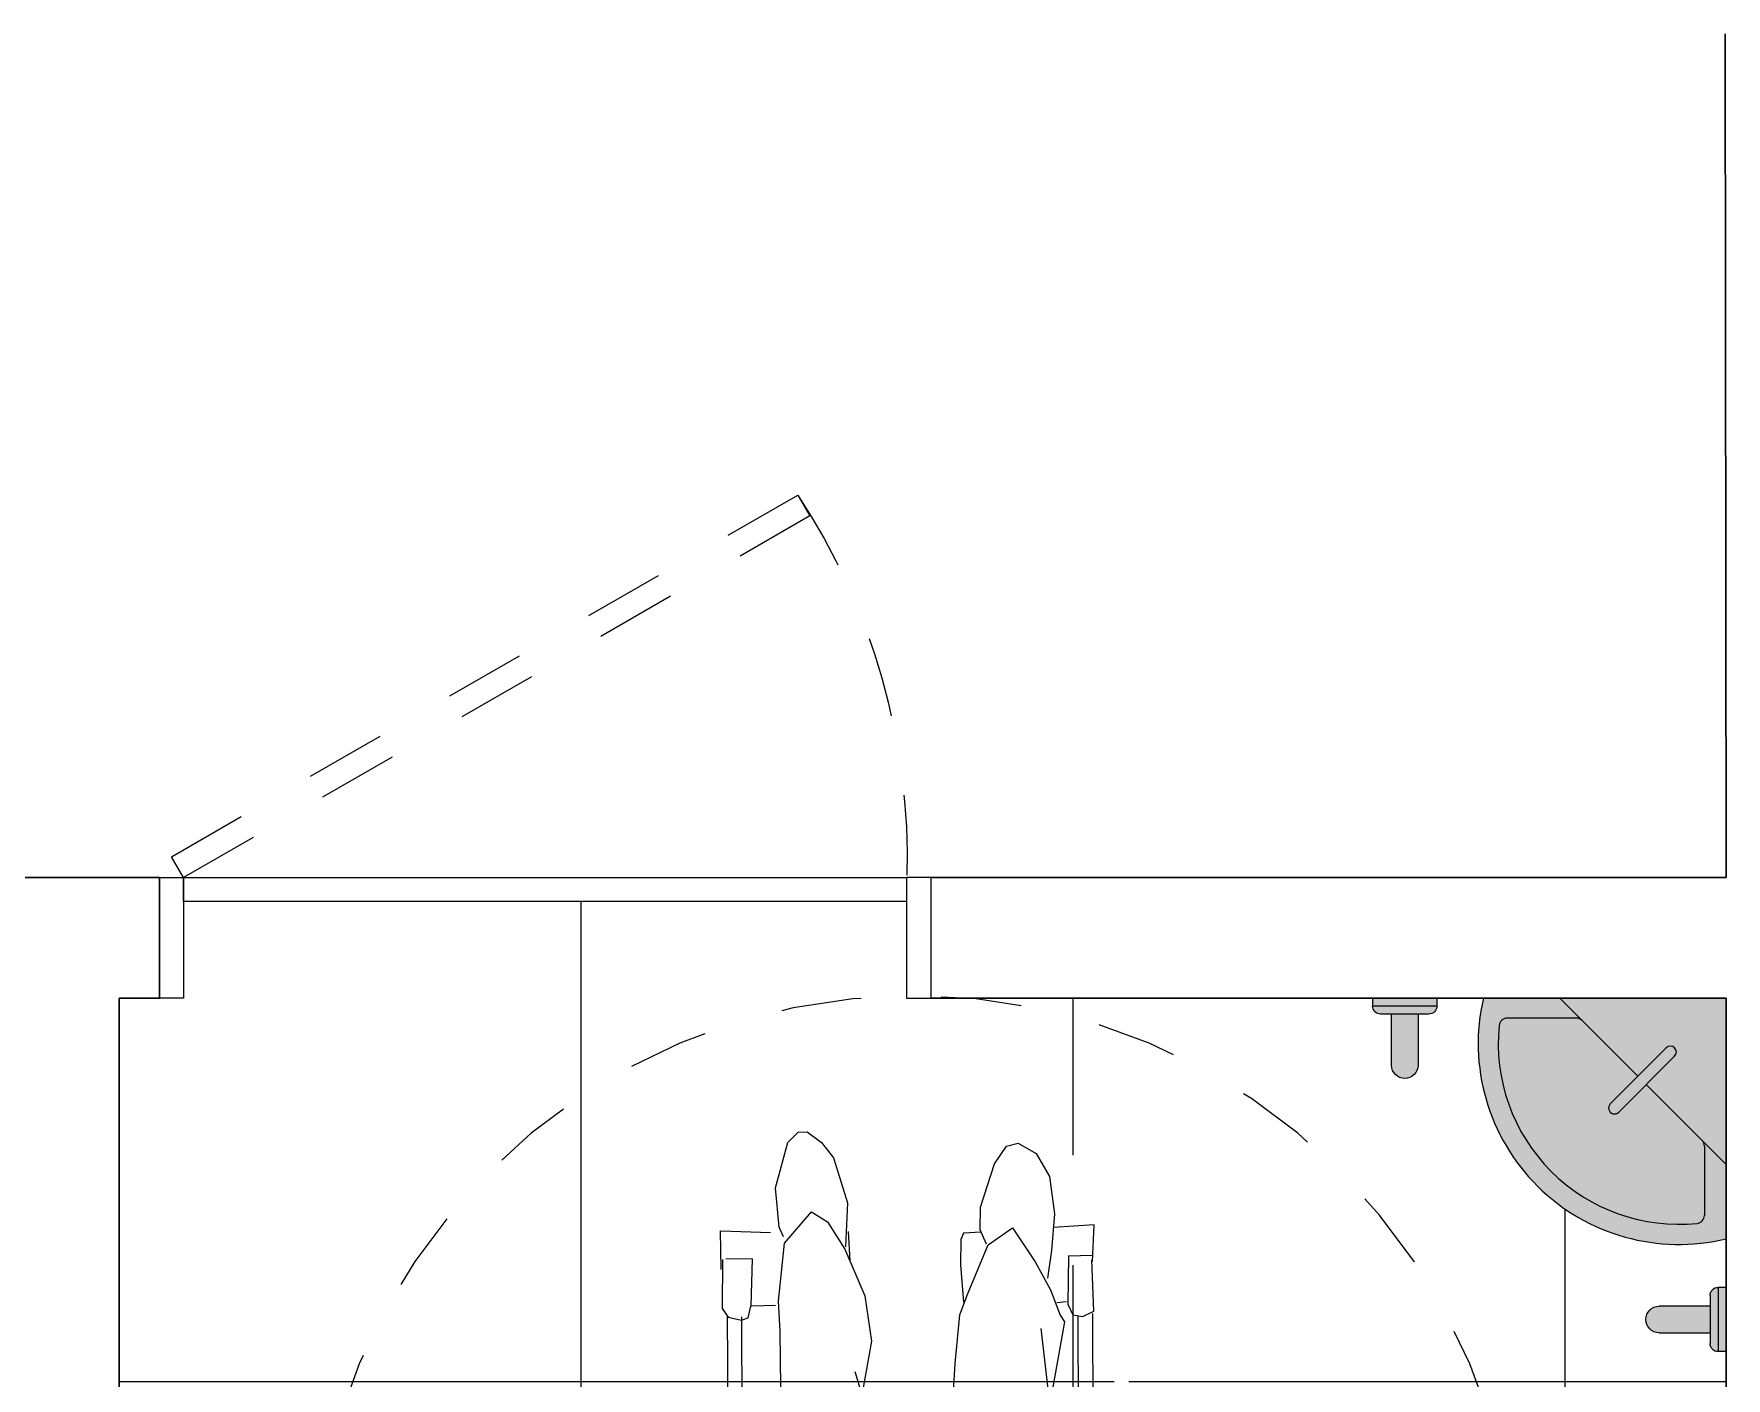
# Model space of a CAD drawing. Header units: millimetres. Extents: x 2767 to 2978, y 1319 to 1481.
# Drawn here: x 2923.824 to 2925.93, y 1400.792 to 1402.465 of the extents above; entities that cross this region are included whole.
import ezdxf

# ---------------------------------------------------------------- set-up
doc = ezdxf.new("R2010")
doc.units = ezdxf.units.MM
doc.header["$LTSCALE"] = 0.03
doc.linetypes.add('Dashed', pattern=[0.75, 0.5, -0.25])
for name, color, linetype in [('A-EQUIPAMENTOS', 252, 'Continuous'), ('A-PARDE', 5, 'Continuous'), ('A_PROJEÇÃO', 7, 'Dashed')]:
    doc.layers.add(name, color=color, linetype=linetype)
for name, color, linetype, lineweight in [('A-ESQ-PORTAS', 2, 'Continuous', 18), ('A-PAREDE', 5, 'Continuous', 30), ('A-PROJEÇÃO', 251, 'Dashed', 13)]:
    doc.layers.add(name, color=color, linetype=linetype, lineweight=lineweight)
doc.layers.add('A_lay', color=7, linetype='Continuous', true_color=0x919191)

# ---------------------------------------------------------------- blocks, each defined once
blk = doc.blocks.new('A$C36706394')
at = {"true_color": 0xffffff}
h = blk.add_hatch(color=7, dxfattribs=at)
h.dxf.hatch_style = 1
h.paths.add_polyline_path([(0.2725266968230577, 0.4735003276257094, -0.3848892238763135), (0.2815169518487528, 0.4635514374822378), (0.2815169518487528, 0.3773350641142204, -0.1989123667859577), (0.2785880196775353, 0.3702639963181917), (0.306516991799866, 0.3981929690224882), (0.3065170101181137, 0.4931319496329345, 0.5585037477034118), (0.007022746937873497, 0.1910034269094467), (0.09932744715771112, 0.1910034246131632), (0.1293849175728074, 0.2210608951447864, -0.1989123679881237), (0.122313849744387, 0.2181319629400968), (0.03609747658219474, 0.2181319629400968, -0.3848892211312537), (0.02614858653014768, 0.2271222179611325, -0.4747845314566342)])
h.paths.add_polyline_path([(0.2785880196775353, 0.3702639963181917, 0.198912366757884), (0.2815169518487528, 0.3773350641131401), (0.2815169518487528, 0.4635514374811576, 0.3848892501810502), (0.2725266969253403, 0.473500328633486, 0.474784533256818), (0.02614858646578423, 0.2271222179546, 0.3848892235534156), (0.0360974766081199, 0.2181319629400968), (0.1223138497703121, 0.2181319629400968, 0.1989123673143503), (0.1293849175728074, 0.2210608951447864), (0.1987754385274325, 0.2904514164485459), (0.1644795563231775, 0.3247472991340153, -1), (0.1749016158692687, 0.3351693587168991), (0.2091974987147533, 0.3008734754717134)], flags=17)
h.paths.add_polyline_path([(0.1749016158354066, 0.3351693587507612, 1), (0.1644795563241543, 0.3247472991330385), (0.2341307778988001, 0.2550960773255621, 1), (0.2445528374689021, 0.265518136884435)], flags=16)
h.paths.add_polyline_path([(0.306516991799866, 0.3981929690224876), (0.2091974985678221, 0.3008734753247823), (0.2445528374590508, 0.2655181368942863, -1), (0.2341307779477985, 0.2550960772765636), (0.1987754383849042, 0.2904514163060176), (0.09932744715771114, 0.1910034246131632), (0.3065169518231414, 0.1910034194588661)], flags=17)
at = {"layer": 'A-EQUIPAMENTOS'}
for p, q in [((0.3065169518231414, 0.1910034194588661), (0.3065170101181138, 0.4931319504976273)), ((0.281516951858066, 0.3773350641131401), (0.281516951858066, 0.4635514374822378)), ((0.3065169518813491, 0.3981929291039705), (0.2091974983923137, 0.3008734751492739)), ((0.2341307778842747, 0.2550960779190063), (0.1644795562606305, 0.3247472979128361)), ((0.2445528374519199, 0.2655181363224983), (0.1749016158282757, 0.3351693581789732)), ((0.1987754388246685, 0.2904514167457819), (0.09932744759134948, 0.1910034250468016)), ((0.122313849744387, 0.2181319631636143), (0.0360974766081199, 0.2181319631636143))]:
    blk.add_line(p, q, dxfattribs=at)
blk.add_lwpolyline([(0.3065169518231414, 0.1910034194588661), (0.00702274648938328, 0.1910034269094467)], dxfattribs=at)
for centre, radius, start, end in [((0.2498250505886972, 0.2498238645493984), 0.2498255442149626, 76.88384268885501, 193.6179169494316), ((0.2498250505886972, 0.2498238645493984), 0.2248255442149626, 84.20471079191333, 185.7952891736784), ((0.2715169518487528, 0.4635514374822378), 0.01, 0, 84.20471079191333), ((0.2715169518487528, 0.3773350641131401), 0.01, 315.0000000742845, 0), ((0.1696905860444531, 0.3299583289772272), 0.00736950899197919, 44.99999992571548, 224.9999999257155), ((0.2393418076680973, 0.2603071071207523), 0.00736950899197919, 224.9999999257155, 44.99999992571548), ((0.0360974766081199, 0.2281319629400969), 0.01, 185.7952891736784, 270), ((0.122313849744387, 0.2281319629400969), 0.01, 270, 315.0000000742845)]:
    blk.add_arc(centre, radius, start, end, dxfattribs=at)
blk = doc.blocks.new('onw')
at = {"layer": 'A-EQUIPAMENTOS', "color": 0}
for p, q in [((548116.704483579, 9288083.460811011), (548116.703948269, 9288083.694358392)), ((548116.7331425098, 9288083.694425307), (548116.7337039743, 9288083.449467104)), ((548117.2363753209, 9288083.466309233), (548117.2358427956, 9288083.698641697)), ((548117.2650370362, 9288083.698708612), (548117.2656218708, 9288083.4435545)), ((548116.6737640185, 9288083.457887879), (548116.6732591166, 9288083.678168697)), ((548117.2817913853, 9288083.668207284), (548117.2659149831, 9288083.668170892)), ((548117.2919188091, 9288083.373982927), (548117.2912248822, 9288083.676732402)), ((548116.6784829699, 9288083.667075204), (548116.702587451, 9288083.667130454)), ((548116.7884752272, 9288083.609436426), (548116.7604238543, 9288083.609372128)), ((548116.7604238543, 9288083.609372128), (548116.7606740978, 9288083.500194801)), ((548116.7887254708, 9288083.5002591), (548116.7884752272, 9288083.609436426)), ((548117.2130660469, 9288083.610409623), (548117.1850146739, 9288083.610345326)), ((548117.1850146739, 9288083.610345326), (548117.1852649176, 9288083.501168)), ((548117.2133162904, 9288083.501232296), (548117.2130660469, 9288083.610409623)), ((548116.7606740978, 9288083.500194801), (548116.7887254708, 9288083.5002591)), ((548116.7664141764, 9288083.50017159), (548116.7665596467, 9288083.436705168)), ((548116.7827705776, 9288083.49955445), (548116.7829243554, 9288083.432463598)), ((548117.1852649176, 9288083.501168), (548117.2133162904, 9288083.501232296)), ((548117.191004996, 9288083.50114479), (548117.1910818106, 9288083.467631774)), ((548117.2073613971, 9288083.500527648), (548117.2074269033, 9288083.471948322)), ((548116.8444039548, 9288083.474050123), (548116.9175820882, 9288083.487051105)), ((548116.9175820882, 9288083.487051105), (548116.9920248026, 9288083.491333432)), ((548116.9397731568, 9288083.48129749), (548116.9230558501, 9288083.46373643)), ((548116.9585525622, 9288083.48161737), (548116.9397731568, 9288083.48129749)), ((548116.9725577002, 9288083.485954376), (548116.9585525622, 9288083.48161737)), ((548117.0009242593, 9288083.48525265), (548116.9725577002, 9288083.485954376)), ((548116.9920248026, 9288083.491333432), (548117.0965948021, 9288083.480257742)), ((548117.0453236161, 9288083.473045863), (548117.0009242593, 9288083.48525265)), ((548117.0965948021, 9288083.480257742), (548117.1559001312, 9288083.459668083)), ((548116.7828707556, 9288083.455848243), (548116.8444039548, 9288083.474050123)), ((548116.9230558501, 9288083.46373643), (548116.9062438363, 9288083.450022941)), ((548116.9268534058, 9288083.465187093), (548116.9331768395, 9288083.450685889)), ((548117.0717959634, 9288083.435548434), (548117.0453236161, 9288083.473045863)), ((548117.21456834, 9288083.464962091), (548117.1424653739, 9288083.450937605)), ((548117.255478514, 9288083.45231943), (548117.21456834, 9288083.464962091)), ((548116.6594264627, 9288083.430099588), (548116.671272689, 9288083.446490776)), ((548116.671272689, 9288083.446490776), (548116.6920528112, 9288083.45540206)), ((548116.6920528112, 9288083.45540206), (548116.7794407696, 9288083.42590224)), ((548116.8251477942, 9288083.434665808), (548116.8659105147, 9288083.439230392)), ((548116.8659105147, 9288083.439230392), (548116.9028784097, 9288083.430340596)), ((548116.9062438363, 9288083.450022941), (548116.9079302946, 9288083.424165104)), ((548117.0297293203, 9288083.37408275), (548117.0151376986, 9288083.43790444)), ((548117.1046031163, 9288083.453505544), (548117.0667182495, 9288083.442773264)), ((548117.1390478868, 9288083.446796177), (548117.1046031163, 9288083.453505544)), ((548117.2823985675, 9288083.396633482), (548117.255478514, 9288083.45231943)), ((548116.6457010745, 9288083.347863803), (548116.6594264627, 9288083.430099588)), ((548116.7794407696, 9288083.42590224), (548116.7880421055, 9288083.417714173)), ((548116.7880421055, 9288083.417714173), (548116.8251477942, 9288083.434665808)), ((548116.9079302946, 9288083.424165104), (548116.9126818888, 9288083.387532989)), ((548116.9322502613, 9288083.387280643), (548116.9097859584, 9288083.419713914)), ((548117.0755358789, 9288083.383141814), (548117.0717959634, 9288083.435548434)), ((548116.9646225412, 9288083.410630362), (548116.9858341928, 9288083.401583308)), ((548116.9858341928, 9288083.401583308), (548116.9996290844, 9288083.39763361)), ((548117.2873309663, 9288083.352656001), (548117.2823985675, 9288083.396633482)), ((548116.9126818888, 9288083.387532989), (548116.9356822727, 9288083.348900126)), ((548116.9969194727, 9288083.349357491), (548117.0292304805, 9288083.373252237)), ((548117.0292304805, 9288083.373252237), (548117.0475671177, 9288083.362560363)), ((548117.0587918148, 9288083.354142208), (548117.0755358789, 9288083.383141814)), ((548116.9830111795, 9288083.35986487), (548117.0098398392, 9288083.359734746)), ((548117.017015055, 9288083.305953067), (548117.0587918148, 9288083.354142208)), ((548117.0475671177, 9288083.362560363), (548117.0608186866, 9288083.363887727)), ((548117.1493607922, 9288083.32721045), (548117.1707942042, 9288083.352237415)), ((548117.2235764336, 9288083.3549366), (548117.2543740787, 9288083.317381132)), ((548117.2873309663, 9288083.352656001), (548117.2804935763, 9288083.33183822)), ((548117.3151077236, 9288083.319040583), (548117.2873309663, 9288083.352656001)), ((548116.6308510305, 9288083.297099542), (548116.6485111382, 9288083.333233343)), ((548116.6485111382, 9288083.333233343), (548116.6457010745, 9288083.347863803)), ((548116.6498609128, 9288083.33254899), (548116.6613266204, 9288083.320764368)), ((548116.6932256802, 9288083.309798876), (548116.7190466241, 9288083.34832706)), ((548116.7203118947, 9288083.346738465), (548116.7696092216, 9288083.327662708)), ((548116.7339753278, 9288083.331079818), (548116.7344338436, 9288083.131036488)), ((548116.7825047857, 9288083.344079722), (548116.7977723669, 9288083.321006121)), ((548116.9356822727, 9288083.348900126), (548116.9480709124, 9288083.34325522)), ((548116.9420469573, 9288083.34478724), (548116.9594306537, 9288083.322535366)), ((548116.9480709124, 9288083.34325522), (548116.970167274, 9288083.341349177)), ((548116.970167274, 9288083.341349177), (548116.9969194727, 9288083.349357491)), ((548117.166017831, 9288083.347219968), (548117.1897199432, 9288083.336953662)), ((548117.1897199432, 9288083.336953662), (548117.2091267774, 9288083.344781172)), ((548117.2091267774, 9288083.344781172), (548117.2198235688, 9288083.350994322)), ((548117.218177636, 9288082.980737383), (548117.2173590054, 9288083.337893216)), ((548117.2804935763, 9288083.33183822), (548117.2662312522, 9288083.319675354)), ((548116.6613266204, 9288083.320764368), (548116.6932256802, 9288083.309798876)), ((548116.6878774432, 9288083.310773795), (548116.6885836265, 9288083.271376332)), ((548116.705239603, 9288083.130969573), (548116.7048137804, 9288083.316749373)), ((548116.7639837393, 9288082.979696333), (548116.7631978015, 9288083.322588637)), ((548116.7696092216, 9288083.327662708), (548116.792015406, 9288083.327815449)), ((548116.7933037987, 9288083.315525841), (548116.7939133948, 9288083.049568636)), ((548116.7977723669, 9288083.321006121), (548116.8216552837, 9288083.303394452)), ((548116.9594306537, 9288083.322535366), (548116.9782702952, 9288083.310749406)), ((548116.9782702952, 9288083.310749406), (548116.9966396213, 9288083.303851748)), ((548117.1043974629, 9288083.30545421), (548117.1286753776, 9288083.314451594)), ((548117.1286753776, 9288083.314451594), (548117.1493607922, 9288083.32721045)), ((548117.1872955094, 9288083.326413425), (548117.1879279906, 9288083.050471747)), ((548117.2371341295, 9288083.135252874), (548117.2366924448, 9288083.327953005)), ((548117.2662312522, 9288083.319675354), (548117.2543740787, 9288083.317381132)), ((548117.2593133484, 9288083.318029648), (548117.254679839, 9288083.285703966)), ((548117.3214709709, 9288083.294214), (548117.3151077236, 9288083.319040583)), ((548116.6367724986, 9288083.255596347), (548116.6308510305, 9288083.297099542)), ((548116.8302060112, 9288083.254606163), (548116.8203508739, 9288083.29951244)), ((548116.8216552837, 9288083.303394452), (548116.846501441, 9288083.289306406)), ((548116.846501441, 9288083.289306406), (548116.8662440547, 9288083.283492524)), ((548116.9966396213, 9288083.303851748), (548117.017015055, 9288083.305953067)), ((548117.0942775237, 9288083.27580585), (548117.1083053028, 9288083.303100463)), ((548117.1253239503, 9288083.30841925), (548117.1286764275, 9288083.271752693)), ((548117.3106197414, 9288083.245431961), (548117.3214709709, 9288083.294214)), ((548116.6885836265, 9288083.271376332), (548116.6771798662, 9288083.239953684)), ((548116.8563899674, 9288083.285699906), (548116.9145975203, 9288083.252833536)), ((548117.0591424523, 9288083.252891565), (548117.0942775237, 9288083.27580585)), ((548117.1273375787, 9288083.269269802), (548117.1199071669, 9288083.229887888)), ((548117.254679839, 9288083.285703966), (548117.2664295863, 9288083.251652738)), ((548116.6556384978, 9288083.234891796), (548116.6367724986, 9288083.255596347)), ((548116.6571963113, 9288083.250843624), (548116.6465940005, 9288083.251109585)), ((548116.6599971416, 9288083.222721465), (548116.6571963113, 9288083.250843624)), ((548116.8368496475, 9288083.226420406), (548116.8302060112, 9288083.254606163)), ((548116.9145975203, 9288083.252833536), (548116.9590313161, 9288083.239227634)), ((548116.9996057104, 9288083.240226362), (548117.0591424523, 9288083.252891565)), ((548117.2660592656, 9288083.252725942), (548117.2663283702, 9288083.13531979)), ((548117.2813267836, 9288083.251928687), (548117.2871985305, 9288083.258505112)), ((548117.2816038668, 9288083.239116305), (548117.2813267836, 9288083.251928687)), ((548117.2871985305, 9288083.258505112), (548117.2998971207, 9288083.240268152)), ((548116.6771798662, 9288083.239953684), (548116.6757680215, 9288083.221207103)), ((548116.9590313161, 9288083.239227634), (548116.9996057104, 9288083.240226362)), ((548117.1241733434, 9288083.242554648), (548117.1388791744, 9288083.198505685)), ((548117.266305889, 9288083.23526197), (548117.2816038668, 9288083.239116305)), ((548117.2924280737, 9288083.15179879), (548117.29222999, 9288083.238219602)), ((548117.2998971207, 9288083.240268152), (548117.3106197414, 9288083.245431961)), ((548116.6599971416, 9288083.222721465), (548116.6640369997, 9288083.217077296)), ((548116.6757680215, 9288083.221207103), (548116.6640369997, 9288083.217077296)), ((548116.6744623081, 9288083.153235082), (548116.6743296108, 9288083.211128836)), ((548116.8356065557, 9288083.17739104), (548116.8394186386, 9288083.221583763)), ((548116.8387567388, 9288083.205817869), (548116.8532109177, 9288083.19996898)), ((548116.9735179935, 9288083.19058988), (548116.9601630006, 9288083.204172272)), ((548117.0249340129, 9288083.206550675), (548117.0006905372, 9288083.196154173)), ((548116.8532109177, 9288083.19996898), (548116.8619368771, 9288083.202538539)), ((548116.9796193523, 9288083.189001173), (548116.957325329, 9288083.009941412)), ((548116.9982291328, 9288083.139745008), (548116.9872299505, 9288083.18847303)), ((548117.1388791744, 9288083.198505685), (548117.1468497601, 9288083.073755024)), ((548116.6796342401, 9288083.164794039), (548116.7037387212, 9288083.164849287)), ((548116.844821283, 9288083.058970846), (548116.8356065557, 9288083.17739104)), ((548117.2654920731, 9288083.166956795), (548117.2840643383, 9288083.166999364)), ((548117.0211100306, 9288083.063310152), (548116.9982291328, 9288083.139745008)), ((548116.7047543449, 9288082.979560573), (548116.7045638534, 9288083.062668974)), ((548116.7329567522, 9288083.062734053), (548116.7331429399, 9288082.981503336)), ((548116.7963683406, 9288083.057140486), (548116.8412726893, 9288083.057908138)), ((548116.8405614939, 9288083.032966645), (548116.8458706208, 9288083.058996676)), ((548116.853551765, 9288083.04553609), (548116.844821283, 9288083.058970846)), ((548116.9673042925, 9288083.0595358), (548117.0173571658, 9288083.059367873)), ((548117.054214933, 9288082.97487281), (548117.0211100306, 9288083.063310152)), ((548117.1468497601, 9288083.073755024), (548117.1521685468, 9288083.056736376)), ((548117.1521685468, 9288083.056736376), (548117.1512106262, 9288082.953465397)), ((548117.1534803173, 9288083.060044125), (548117.1880232004, 9288083.05969846)), ((548117.2436251849, 9288083.062106526), (548117.2475851072, 9288082.980972175)), ((548117.2760168673, 9288082.980869956), (548117.2719844008, 9288083.063490655)), ((548116.7726354344, 9288083.044901079), (548116.7638237441, 9288083.049499668)), ((548116.7851228778, 9288083.044929702), (548116.7726354344, 9288083.044901079)), ((548116.7817507283, 9288083.044438107), (548116.782424393, 9288082.750528801)), ((548116.7939133948, 9288083.049568636), (548116.7851228778, 9288083.044929702)), ((548117.1879279906, 9288083.050471747), (548117.1967396808, 9288083.04587316)), ((548117.1967396808, 9288083.04587316), (548117.209227124, 9288083.045901785)), ((548117.2001140482, 9288083.04539703), (548117.2007877128, 9288082.751487726)), ((548117.209227124, 9288083.045901785), (548117.218017641, 9288083.050540715)), ((548116.6977195297, 9288082.949609213), (548116.6980646203, 9288083.021297839)), ((548116.8447825044, 9288083.003671285), (548116.8405614939, 9288083.032966645)), ((548117.2845901678, 9288082.950927569), (548117.2805866705, 9288083.02250515)), ((548116.8287625861, 9288082.957778102), (548116.8471104228, 9288083.008628462)), ((548116.957325329, 9288083.009941412), (548116.9525844445, 9288082.96082595)), ((548116.7639940996, 9288082.979696358), (548116.6978636319, 9288082.979544781)), ((548116.7642325328, 9288082.979480382), (548116.7740501418, 9288082.95029907)), ((548117.0492451071, 9288082.91560643), (548117.0558571365, 9288082.9823526)), ((548117.2179298353, 9288082.980520295), (548117.2082461006, 9288082.951294282)), ((548117.2181672758, 9288082.98073736), (548117.2829145375, 9288082.980885766)), ((548116.822260976, 9288082.923318932), (548116.8287625861, 9288082.957778102)), ((548116.9525844445, 9288082.96082595), (548116.9426926712, 9288082.927355608)), ((548117.1512106262, 9288082.953465397), (548117.1532822831, 9288082.769771015)), ((548116.7822375203, 9288082.949802933), (548116.6977195297, 9288082.949609213)), ((548116.7048311261, 9288082.94606205), (548116.7048222567, 9288082.949931748)), ((548116.7332181414, 9288082.948694117), (548116.7332240251, 9288082.94612713)), ((548116.7643444872, 9288082.748274894), (548116.7638826646, 9288082.949760864)), ((548117.115619239, 9288082.949089412), (548117.1034975013, 9288082.94389116)), ((548117.2000610825, 9288082.950760622), (548117.2845790732, 9288082.950954344)), ((548117.2188777607, 9288082.74931672), (548117.2184159382, 9288082.950802693)), ((548117.2490541609, 9288082.950872919), (548117.2493096646, 9288082.945637936)), ((548117.2776688805, 9288082.947022066), (548117.2774802363, 9288082.950887172)), ((548116.8160262674, 9288082.878016602), (548116.822260976, 9288082.923318932)), ((548116.9426926712, 9288082.927355608), (548116.9352998756, 9288082.809904285)), ((548116.9426926712, 9288082.927355608), (548116.9392309118, 9288082.925444702)), ((548117.0495108651, 9288082.855341792), (548117.0492451071, 9288082.91560643)), ((548116.8285665925, 9288082.766678091), (548116.8160262674, 9288082.878016602)), ((548116.7993659391, 9288082.758609507), (548116.8166289489, 9288082.853532054)), ((548117.0603903583, 9288082.819693351), (548117.0495108651, 9288082.855341792)), ((548117.0396403762, 9288082.782193845), (548117.0509928835, 9288082.84460124)), ((548116.9352998756, 9288082.809904285), (548116.9294353857, 9288082.749561448)), ((548117.0476241672, 9288082.725521315), (548117.0396403762, 9288082.782193845)), ((548117.1532822831, 9288082.769771015), (548117.1552614724, 9288082.732020685)), ((548116.7764268734, 9288082.75209502), (548116.7626281505, 9288082.74526085)), ((548116.7626281505, 9288082.74526085), (548116.7648905832, 9288082.682015168)), ((548116.7887294157, 9288082.749947906), (548116.7764268734, 9288082.75209502)), ((548116.795011443, 9288082.73645288), (548116.7887294157, 9288082.749947906)), ((548116.8044694825, 9288082.750335343), (548116.7993659391, 9288082.758609507)), ((548116.8164459048, 9288082.71878094), (548116.8044694825, 9288082.750335343)), ((548116.9294353857, 9288082.749561448), (548116.9202442481, 9288082.724835826)), ((548117.193122423, 9288082.752429515), (548117.1897122436, 9288082.737886855)), ((548117.2001903629, 9288082.755176045), (548117.193122423, 9288082.752429515)), ((548117.2179024651, 9288082.751913713), (548117.2012099745, 9288082.755448397)), ((548117.2253153438, 9288082.740948949), (548117.2179024651, 9288082.751913713)), ((548117.2246257064, 9288082.680132207), (548117.2253153438, 9288082.740948949)), ((548116.794129523, 9288082.6763179), (548116.795011443, 9288082.73645288)), ((548116.8087131022, 9288082.734340202), (548116.7964966573, 9288082.732989525)), ((548116.9202442481, 9288082.724835826), (548116.8939623331, 9288082.662630562)), ((548116.928519464, 9288082.68724047), (548116.9248995736, 9288082.73359221)), ((548117.0725058134, 9288082.66733525), (548117.0476241672, 9288082.725521315)), ((548117.1552614724, 9288082.732020685), (548117.1473888863, 9288082.659983601)), ((548117.188473905, 9288082.737856373), (548117.158988508, 9288082.7370123)), ((548117.1879698881, 9288082.679294184), (548117.1897122436, 9288082.737886855)), ((548116.8152028131, 9288082.669751575), (548116.8203053065, 9288082.70417631)), ((548116.8355126196, 9288082.683551164), (548116.8164459048, 9288082.71878094)), ((548116.764206074, 9288082.683610745), (548116.7620944637, 9288082.637645103)), ((548116.8634960105, 9288082.641541043), (548116.8355126196, 9288082.683551164)), ((548116.9281386206, 9288082.655531134), (548116.928519464, 9288082.68724047)), ((548117.0682607836, 9288082.645396208), (548117.0663671162, 9288082.681863783)), ((548117.1879698881, 9288082.679294184), (548117.2207152799, 9288082.679601505)), ((548117.2274436933, 9288082.644346261), (548117.2266254029, 9288082.69243725)), ((548116.794129523, 9288082.6763179), (548116.7641018225, 9288082.675702188)), ((548116.8114251692, 9288082.624159737), (548116.8152028131, 9288082.669751575)), ((548116.8939623331, 9288082.662630562), (548116.8634960105, 9288082.641541043)), ((548116.8961829552, 9288082.661802927), (548116.9040445756, 9288082.643589111)), ((548117.0690209005, 9288082.609850917), (548117.0715572214, 9288082.66440033)), ((548117.0939865438, 9288082.63356486), (548117.0725058134, 9288082.66733525)), ((548117.1473888863, 9288082.659983601), (548117.1139013525, 9288082.62075539)), ((548116.7620944637, 9288082.637645103), (548116.8128088871, 9288082.640859628)), ((548116.9027617022, 9288082.646561274), (548116.9245868449, 9288082.647944657)), ((548116.9040445756, 9288082.643589111), (548116.9033342374, 9288082.61557233)), ((548116.9245868449, 9288082.647944657), (548116.9281386206, 9288082.655531134)), ((548117.1488297902, 9288082.65206438), (548117.1540280406, 9288082.639942642)), ((548117.1540280406, 9288082.639942642), (548117.1587311962, 9288082.591059642)), ((548117.2263720793, 9288082.644173313), (548117.1647162223, 9288082.646505572)), ((548116.8174671739, 9288082.577759631), (548116.8114251692, 9288082.624159737)), ((548116.9033342374, 9288082.61557233), (548116.8860994081, 9288082.561457744)), ((548117.1139013525, 9288082.62075539), (548117.0939865438, 9288082.63356486)), ((548117.0861471349, 9288082.553923894), (548117.0690209005, 9288082.609850917)), ((548116.8339304584, 9288082.54876561), (548116.8174671739, 9288082.577759631)), ((548117.1587311962, 9288082.591059642), (548117.1429781801, 9288082.534323303)), ((548116.8860994081, 9288082.561457744), (548116.8708983534, 9288082.539875817)), ((548117.101320009, 9288082.534697864), (548117.0861471349, 9288082.553923894)), ((548116.8562937218, 9288082.536016414), (548116.8339304584, 9288082.54876561)), ((548116.8708983534, 9288082.539875817), (548116.8562937218, 9288082.536016414)), ((548117.1189635003, 9288082.5213244), (548117.101320009, 9288082.534697864)), ((548117.1429781801, 9288082.534323303), (548117.1299879089, 9288082.521753863)), ((548117.1299879089, 9288082.521753863), (548117.1189635003, 9288082.5213244))]:
    blk.add_line(p, q, dxfattribs=at)
for centre, radius, start, end in [((548117.2504399158, 9288083.698675152), 0.0145971586776792, 0.1313264033155914, 180.1313264033156), ((548116.7185453894, 9288083.694391852), 0.0145971586776792, 0.1313264033155914, 180.1313264033156), ((548116.7198367234, 9288083.13100303), 0.0145971586776792, 180.1313264033156, 0.1313264033155914), ((548117.2517312499, 9288083.135286331), 0.0145971586776792, 180.1313264033156, 0.1313264033155914), ((548116.7187603029, 9288083.06270151), 0.0141964866759669, 0.1313264033155914, 180.1313264033156), ((548117.2578047928, 9288083.062798591), 0.0141964866759669, 2.794216427820648, 182.7942164278207), ((548116.7190275757, 9288082.94609459), 0.0141964866759669, 180.1313264033156, 0.1313264033155914), ((548117.2634892726, 9288082.94633), 0.0141964866759669, 182.7942164278207, 2.794216427820648)]:
    blk.add_arc(centre, radius, start, end, dxfattribs=at)
blk = doc.blocks.new('Adminidtração')
at = {"true_color": 0xffffff}
h = blk.add_hatch(color=7, dxfattribs=at)
h.dxf.hatch_style = 1
h.paths.add_polyline_path([(207829.0082234774, 9278531.518745627), (207829.0082234774, 9278531.582245627), (207828.9752234776, 9278531.582245627), (207828.9752234776, 9278531.518745627, 1)])
h.paths.add_polyline_path([(207829.0217234768, 9278531.582245627, 0.4142135623730951), (207829.0317234766, 9278531.592245627), (207828.9517234765, 9278531.592245627, 0.4142135623730952), (207828.9617234763, 9278531.582245627)])
h.paths.add_polyline_path([(207829.0317234766, 9278531.592245627), (207829.0317234766, 9278531.602245627), (207828.9517234765, 9278531.602245627), (207828.9517234765, 9278531.592245627)])
h = blk.add_hatch(color=7, dxfattribs=at)
h.dxf.hatch_style = 1
h.paths.add_polyline_path([(207828.6752234678, 9278531.185745617), (207828.6117234677, 9278531.185745617), (207828.6117234677, 9278531.218745617), (207828.6752234678, 9278531.218745617, -1)])
h.paths.add_polyline_path([(207828.6117234677, 9278531.172245618, -0.4142135623730951), (207828.6017234679, 9278531.162245618), (207828.6017234679, 9278531.242245618, -0.4142135623730952), (207828.6117234677, 9278531.232245618)])
h.paths.add_polyline_path([(207828.6017234679, 9278531.162245618), (207828.5917234681, 9278531.162245618), (207828.5917234681, 9278531.242245618), (207828.6017234679, 9278531.242245618)])
at = {"layer": 'A_lay'}
h = blk.add_hatch(dxfattribs=at)
h.set_pattern_fill('ANSI37', color=256, scale=4.9, angle=45)
h.set_pattern_definition([(90, (-0.4300000000512227, 0), (-0.6125, 5.551115123125783e-17), []), (180, (-0.4300000000512227, 0), (-5.551115123125783e-17, -0.6125), [])])
h.paths.add_polyline_path([(207828.5917234732, 9278531.302751409), (207828.5917234732, 9278530.750590045), (207828.6117236665, 9278530.750590043, -0.3388470365238621), (207828.7017236533, 9278530.652610436), (207828.7017235453, 9278530.051880604, -0.3388470365312799), (207828.6117235287, 9278529.953901032), (207828.5917234732, 9278529.953901036), (207828.5917234732, 9278529.652245628), (207828.790182292, 9278529.652245628), (207828.7901822938, 9278529.672245681, -0.304981487181783), (207828.8912776367, 9278529.761535535), (207828.8912777041, 9278530.141956277, -0.1666608017438038), (207828.949234521, 9278530.25922386, -0.1666608017437975), (207829.0669513261, 9278530.316262728, -0.1978973680847935), (207829.2150153131, 9278530.275312534, -0.197897368084792), (207829.2912777041, 9278530.141956206), (207829.29127764, 9278529.780091573), (207829.2915078926, 9278529.780091573), (207829.295378969, 9278529.78009157), (207829.2953789658, 9278529.762245592), (207829.4870891759, 9278529.762245558, -0.3466196371330408), (207829.5875637647, 9278529.672245543), (207829.5875637619, 9278529.652245628), (207829.6517234738, 9278529.652245628), (207829.6517234735, 9278529.662245627, -0.4142135623730951), (207829.6617234734, 9278529.672245627), (207829.675223473, 9278529.672245627), (207829.6752234728, 9278529.735745627, -0.414213562373095), (207829.6917234729, 9278529.752245627), (207830.1335466032, 9278529.752245627), (207830.1335466032, 9278529.937221685, -0.9376999105502862), (207830.141723474, 9278530.064251544), (207830.141723474, 9278530.40224563, -0.4142135623730951), (207830.1917234729, 9278530.452245628), (207830.4917234727, 9278530.452245628, -0.4142135623730949), (207830.5417234725, 9278530.40224563), (207830.5417234725, 9278530.352245627), (207830.5917234732, 9278530.352245627), (207830.5917234732, 9278530.462245628), (207830.5817234734, 9278530.462245628, -0.4142135623730951), (207830.5717234735, 9278530.472245628), (207830.5717234735, 9278530.485745627), (207830.5082234735, 9278530.485745627, -1), (207830.5082234735, 9278530.518745627), (207830.5717234737, 9278530.518745627), (207830.5717234735, 9278530.532245629, -0.4142135623730983), (207830.5817234734, 9278530.542245628), (207830.5917234732, 9278530.542245628), (207830.5917234732, 9278531.602245627), (207830.5417234732, 9278531.602245627), (207830.5117234704, 9278531.60224563), (207830.5117234696, 9278531.722245632), (207829.5117234708, 9278531.722245649), (207829.5117234694, 9278531.60224563), (207829.481723471, 9278531.602245627), (207828.8938519995, 9278531.602245627, -0.5585036744050812)])
h.paths.add_polyline_path([(207829.2754488368, 9278530.978475537), (207829.2750678551, 9278530.895367797, 1), (207829.3034605302, 9278530.89523764), (207829.3038415119, 9278530.97834538)], flags=16)
h.paths.add_polyline_path([(207829.2755860638, 9278531.008410383), (207829.2756023991, 9278531.011973798, -1), (207829.3039950742, 9278531.011843642), (207829.3039787388, 9278531.008280227), (207829.3346453043, 9278531.008139646), (207829.3355788554, 9278531.21178554), (207829.3476425452, 9278531.205776216), (207829.3599499765, 9278531.207895126), (207829.3662629189, 9278531.221375719), (207829.365518835, 9278531.28151256), (207829.3352333345, 9278531.28220301), (207829.3335725008, 9278531.320258684), (207829.3842794232, 9278531.316927925), (207829.3829339863, 9278531.333630946), (207829.3890823277, 9278531.38001708), (207829.4056120254, 9278531.408973288), (207829.4280044522, 9278531.421671193), (207829.4426001993, 9278531.417778326), (207829.4577517467, 9278531.396161614), (207829.474862496, 9278531.342007667), (207829.4755791481, 9278531.310930768), (207829.4960408479, 9278531.309586711), (207829.4995752255, 9278531.301992113), (207829.4998833877, 9278531.27028199), (207829.4959070063, 9278531.220826095), (207829.4915220223, 9278531.2327057), (207829.4653827554, 9278531.29497104), (207829.4349648516, 9278531.316130333), (207829.4068852438, 9278531.274184464), (207829.3877378298, 9278531.238998482), (207829.3817226528, 9278531.22325907), (207829.3662179601, 9278531.225009285), (207829.3662629189, 9278531.221375719), (207829.3599499765, 9278531.207895126), (207829.3536412565, 9278531.206808984), (207829.3522940955, 9278530.912937835), (207829.3431799826, 9278530.912979618), (207829.3343577754, 9278530.908401238), (207829.3346753481, 9278530.977676887), (207829.3449857973, 9278531.008092243)], flags=16)
h.paths.add_polyline_path([(207829.7719850867, 9278531.201358821), (207829.7722104306, 9278531.201405998), (207829.771985706, 9278531.201493919)], flags=16)
h.paths.add_polyline_path([(207829.7888656654, 9278530.97559479), (207829.7788345036, 9278531.006103396), (207829.8198129772, 9278531.005915543), (207829.8200804793, 9278531.011149926, -1), (207829.8484364482, 9278531.0097008), (207829.8482363445, 9278531.005785245), (207829.8553472054, 9278531.005752647), (207829.8536044731, 9278530.975825163), (207829.8467068573, 9278530.975856783), (207829.8424850286, 9278530.893245542, -1), (207829.8141290598, 9278530.89469467), (207829.8182834901, 9278530.97598708), (207829.788868082, 9278530.976121929)], flags=16)
h.paths.add_polyline_path([(207829.3582262619, 9278530.457585912), (207829.3577257765, 9278530.348409446), (207829.3296746247, 9278530.34853804), (207829.33017511, 9278530.457714507)], flags=16)
h.paths.add_polyline_path([(207829.5179311497, 9278530.614224149), (207829.540031822, 9278530.616079539), (207829.5667655948, 9278530.608009929), (207829.5990217493, 9278530.584041186), (207829.5998174676, 9278530.58450272), (207829.5996098637, 9278530.583604172), (207829.5667655948, 9278530.608009929), (207829.540031822, 9278530.616079539), (207829.5179311497, 9278530.614224149), (207829.5055296039, 9278530.608607654), (207829.482440731, 9278530.57002761), (207829.4776051859, 9278530.533406483), (207829.4758594639, 9278530.507552577), (207829.4926400011, 9278530.493800592), (207829.5093170126, 9278530.47620126), (207829.5280956354, 9278530.475838337), (207829.542090796, 9278530.471469242), (207829.570458889, 9278530.472105946), (207829.6148861081, 9278530.484210936), (207829.6414443328, 9278530.52164759), (207829.6453043583, 9278530.5740455), (207829.6286268076, 9278530.603083408), (207829.5869606106, 9278530.651368178), (207829.5665900468, 9278530.653516194), (207829.5482049589, 9278530.646660658), (207829.5293383527, 9278530.634917911), (207829.510428235, 9278530.61082618)], flags=16)
h.paths.add_polyline_path([(207829.8362064635, 9278530.721540192), (207829.8517019222, 9278530.717598306), (207829.8513954727, 9278530.704786593), (207829.8572521306, 9278530.698196728), (207829.8699924879, 9278530.716404533), (207829.8807032447, 9278530.711216161), (207829.8914426334, 9278530.662409378), (207829.8850224985, 9278530.637597445), (207829.8571687652, 9278530.604045782), (207829.850379109, 9278530.62487918), (207829.8361447006, 9278530.637074705), (207829.8292751487, 9278530.638420224), (207829.8246711828, 9278530.671072481), (207829.8361261675, 9278530.704024335)], flags=16)
h.paths.add_polyline_path([(207829.7828137356, 9278530.455639524), (207829.7823132502, 9278530.346463058), (207829.7542620981, 9278530.346591651), (207829.7547625838, 9278530.455768118)], flags=16)
h.paths.add_polyline_path([(207828.6717236531, 9278530.652610445, 0.3083364266315263), (207828.6117236647, 9278530.719692493), (207828.5917234732, 9278530.719692497), (207828.5917234732, 9278529.984798586), (207828.6117235315, 9278529.98479858, 0.3083364266303935), (207828.671723545, 9278530.051880611)], flags=17)
at = {"layer": 'A-EQUIPAMENTOS'}
for p, q in [((207828.9517234765, 9278531.602245627), (207828.9517234765, 9278531.592245627)), ((207828.9517234765, 9278531.602245627), (207829.0317234766, 9278531.602245627)), ((207828.9517234765, 9278531.602245627), (207828.9517234765, 9278531.592245627)), ((207828.9517234765, 9278531.602245627), (207829.0317234766, 9278531.602245627)), ((207828.9517234765, 9278531.592245627), (207829.0317234766, 9278531.592245627)), ((207828.9517234765, 9278531.592245627), (207829.0317234766, 9278531.592245627)), ((207829.0317234766, 9278531.602245627), (207829.0317234766, 9278531.592245627)), ((207829.0317234766, 9278531.602245627), (207829.0317234766, 9278531.592245627)), ((207829.0317234766, 9278531.602245627), (207829.0317234766, 9278531.592245627)), ((207829.0317234766, 9278531.602245627), (207829.0317234766, 9278531.592245627)), ((207828.9617234763, 9278531.582245627), (207829.0217234768, 9278531.582245627)), ((207828.9617234763, 9278531.582245627), (207829.0217234768, 9278531.582245627)), ((207828.9752234776, 9278531.582245627), (207828.9752234776, 9278531.518745627)), ((207828.9752234776, 9278531.582245627), (207828.9752234776, 9278531.518745627)), ((207829.0082234774, 9278531.518745627), (207829.0082234774, 9278531.582245627)), ((207829.0082234774, 9278531.518745627), (207829.0082234774, 9278531.582245627)), ((207828.5917234681, 9278531.242245618), (207828.6017234679, 9278531.242245618)), ((207828.5917234681, 9278531.242245618), (207828.5917234681, 9278531.162245618)), ((207828.5917234681, 9278531.242245618), (207828.6017234679, 9278531.242245618)), ((207828.5917234681, 9278531.242245618), (207828.5917234681, 9278531.162245618)), ((207828.6017234679, 9278531.242245618), (207828.6017234679, 9278531.162245618)), ((207828.6017234679, 9278531.242245618), (207828.6017234679, 9278531.162245618)), ((207828.6117234677, 9278531.232245618), (207828.6117234677, 9278531.172245618)), ((207828.6117234677, 9278531.232245618), (207828.6117234677, 9278531.172245618)), ((207828.6117234677, 9278531.218745617), (207828.6752234678, 9278531.218745617)), ((207828.6117234677, 9278531.218745617), (207828.6752234678, 9278531.218745617)), ((207828.6752234678, 9278531.185745617), (207828.6117234677, 9278531.185745617)), ((207828.6752234678, 9278531.185745617), (207828.6117234677, 9278531.185745617)), ((207828.5917234681, 9278531.162245618), (207828.6017234679, 9278531.162245618)), ((207828.5917234681, 9278531.162245618), (207828.6017234679, 9278531.162245618)), ((207828.5917234681, 9278531.162245618), (207828.6017234679, 9278531.162245618)), ((207828.5917234681, 9278531.162245618), (207828.6017234679, 9278531.162245618))]:
    blk.add_line(p, q, dxfattribs=at)
for centre, radius, start, end in [((207828.9617234763, 9278531.592245627), 0.01, 180, 270), ((207828.9617234763, 9278531.592245627), 0.01, 180, 270), ((207829.0217234768, 9278531.592245627), 0.01, 270, 0), ((207829.0217234768, 9278531.592245627), 0.01, 270, 0), ((207828.9917234775, 9278531.518745627), 0.01650000000000063, 180, 0), ((207828.9917234775, 9278531.518745627), 0.01650000000000063, 180, 0), ((207828.6017234679, 9278531.232245618), 0.01, 359.9999998932783, 89.9999998932783), ((207828.6017234679, 9278531.232245618), 0.01, 359.9999998932783, 89.9999998932783), ((207828.6752234678, 9278531.202245617), 0.01650000000000063, 269.9999998932783, 89.9999998932783), ((207828.6752234678, 9278531.202245617), 0.01650000000000063, 269.9999998932783, 89.9999998932783), ((207828.6017234679, 9278531.172245618), 0.01, 269.9999998932783, 359.9999998932783), ((207828.6017234679, 9278531.172245618), 0.01, 269.9999998932783, 359.9999998932783)]:
    blk.add_arc(centre, radius, start, end, dxfattribs=at)
at = {"layer": 'A-ESQ-PORTAS'}
for points in [[(207829.5817234729, 9278531.752245627), (207829.6117234713, 9278531.752245627), (207829.6117234694, 9278531.60224563), (207829.581723471, 9278531.602245627)], [(207830.5417234706, 9278531.752245633), (207830.5117234694, 9278531.75224563), (207830.5117234704, 9278531.60224563), (207830.5417234678, 9278531.60224563)]]:
    blk.add_lwpolyline(points, dxfattribs=at)
blk.add_lwpolyline([(207829.6117234741, 9278531.722245649), (207830.511723475, 9278531.722245632), (207830.5117234694, 9278531.75224563), (207829.6117234713, 9278531.75224565)], close=True, dxfattribs=at)
at = {"layer": 'A-PARDE'}
blk.add_line((207829.5817234732, 9278531.75224563), (207829.5817234732, 9278531.602245627), dxfattribs=at)
at = {"layer": 'A-PAREDE'}
for p, q in [((207828.5927524042, 9278532.802245628), (207828.5917234732, 9278531.752245627)), ((207828.5917234732, 9278531.752245627), (207829.5817234732, 9278531.752245627)), ((207830.5417234732, 9278531.75224563), (207830.5417234732, 9278531.602245627)), ((207830.5417234732, 9278531.752245627), (207830.7917234732, 9278531.752245627)), ((207828.5917234732, 9278531.602245629), (207828.5917234732, 9278529.802245626)), ((207828.5917234732, 9278531.602245627), (207829.5817234732, 9278531.602245627)), ((207830.5417234732, 9278531.602245627), (207830.5917234732, 9278531.602245627)), ((207830.5917234732, 9278531.602245627), (207830.5917234732, 9278529.652245628))]:
    blk.add_line(p, q, dxfattribs=at)
at = {"layer": 'A-PROJEÇÃO', "color": 253, "true_color": 0xa3a3a3}
blk.add_circle((207829.601853043, 9278530.85519529), 0.75, dxfattribs=at)
at = {"layer": 'A_PROJEÇÃO'}
blk.add_lwpolyline([(207829.7323006177, 9278532.202245645), (207830.5117234722, 9278531.75224563), (207830.5267234691, 9278531.778226389), (207829.7473006165, 9278532.228226405)], close=True, dxfattribs=at)
blk.add_arc((207830.4344249378, 9278531.77443073), 0.8234502728796425, 146.5581374076592, 181.5438275915233, dxfattribs=at)
at = {"layer": 'A-EQUIPAMENTOS', "xscale": -1, "rotation": 269.9999890966573}
blk.add_blockref('A$C36706394', (207828.4007199914, 9278531.295728711), dxfattribs=at)
at = {"layer": 'A_lay', "xscale": -0.9999999999999998, "rotation": 179.8686736563321}
blk.add_blockref('onw', (-318996.9611564721, 18567845.8846721), dxfattribs=at)
blk = doc.blocks.new('arq geral tgov')
at = {"layer": 'A-PAREDE', "xscale": -1, "rotation": 359.9999999998639}
blk.add_blockref('Adminidtração', (207856.8899311002, -9278532.242583845), dxfattribs=at)

msp = doc.modelspace()

# ---------------------------------------------------------------- block references
msp.add_blockref('arq geral tgov', (2897.631577867178, 1401.905756628998))

doc.saveas('drawing.dxf')
